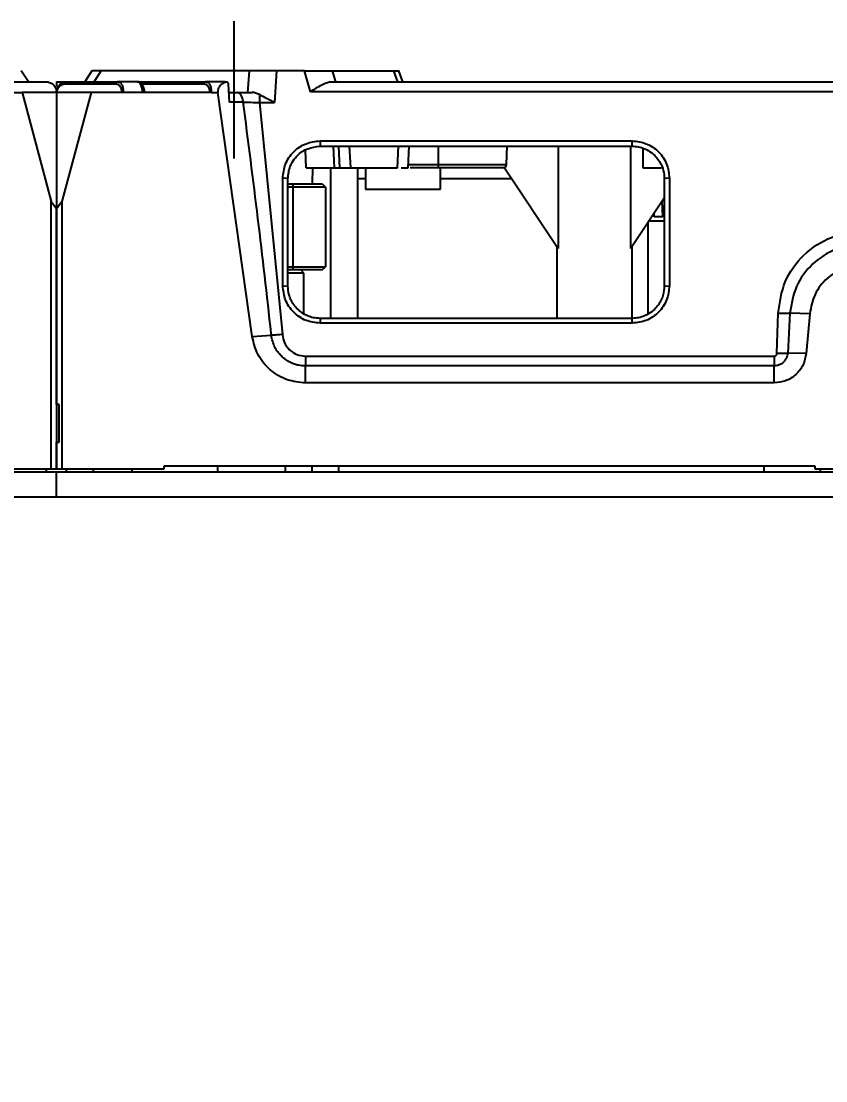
# Model space of a CAD drawing. Header units: millimetres. Extents: x 620 to 19791, y 2539 to 6969.
# Drawn here: x 5076.8 to 5151.6, y 3993.5 to 4092 of the extents above; entities that cross this region are included whole.
import ezdxf

# ---------------------------------------------------------------- set-up
doc = ezdxf.new("R2010")
doc.units = ezdxf.units.MM
doc.styles.get("Standard").update_dxf_attribs({"font": 'arial.ttf'})
doc.dimstyles.new('缩小5倍', dxfattribs={"dimtxt": 40, "dimasz": 20, "dimexe": 1, "dimexo": 0.2, "dimgap": 0, "dimtad": 1, "dimtoh": 1, "dimdec": 1, "dimzin": 9, "dimdsep": 46, "dimtxsty": 'Standard', "dimblk": '_FILLED', "dimcen": 0.2, "dimclrd": 256, "dimclre": 256, "dimclrt": 256, "dimadec": 1, "dimazin": 2, "dimtfac": 1, "dimtdec": 1, "dimtofl": 0, "dimtmove": 0, "dimatfit": 3, "dimldrblk": '_FILLED', "dimfxl": 1, "dimtolj": 1, "dimtzin": 0, "dimarcsym": 0})

# ---------------------------------------------------------------- blocks, each defined once
blk = doc.blocks.new('_FILLED')
at = {"color": 0, "linetype": 'ByBlock'}
blk.add_solid([(0, 0), (-1, 0.15), (-1, -0.15)], dxfattribs=at)
blk = doc.blocks.new('*D182')
at = {"lineweight": -2, "transparency": 16777216}
for p, q in [((4780.094, 3825.903), (4780.094, 3930.656)), ((5230.094, 3825.903), (5230.094, 3930.656)), ((4800.094, 3929.656), (5210.094, 3929.656))]:
    blk.add_line(p, q, dxfattribs=at)
at = {"layer": 'Defpoints', "color": 0, "transparency": 16777216}
for p in [(5230.094, 3929.656), (4780.094, 3825.703), (5230.094, 3825.703)]:
    blk.add_point(p, dxfattribs=at)
at = {"lineweight": -2, "transparency": 16777216, "xscale": 20, "yscale": 20, "zscale": 20, "rotation": 180}
blk.add_blockref('_FILLED', (4780.094, 3929.656), dxfattribs=at)
at = {"lineweight": -2, "transparency": 16777216, "xscale": 20, "yscale": 20, "zscale": 20}
blk.add_blockref('_FILLED', (5230.094, 3929.656), dxfattribs=at)
at = {"transparency": 16777216, "insert": (5005.094, 3955.55), "char_height": 40, "attachment_point": 5}
blk.add_mtext('\\A1;450mm [1\'-5 3/4"]', dxfattribs=at)

msp = doc.modelspace()

# ---------------------------------------------------------------- linework, layer by layer
at = {"color": 4}
msp.add_line((5096.59426, 4079.248), (5096.59426, 4092.01192), dxfattribs=at)
at = {"color": 7, "linetype": 'Continuous', "lineweight": 25}
for p, q in [((5077.46799, 4086.38887), (5076.81226, 4087.40596)), ((5083.37627, 4087.40596), (5082.72053, 4086.38887)), ((5098.01827, 4087.38887), (5084.24556, 4087.38887)), ((5097.87754, 4085.38887), (5098.01827, 4087.38887)), ((5100.5463, 4087.38887), (5100.33883, 4084.44118)), ((5103.13616, 4087.38887), (5100.5463, 4087.38887)), ((5103.6899, 4085.44121), (5103.13616, 4087.38887)), ((5106.04055, 4086.38887), (5105.75623, 4087.38887)), ((5105.75623, 4087.38887), (5111.44866, 4087.38887)), ((5111.8233, 4086.38887), (5111.44866, 4087.38887)), ((5112.29206, 4086.38887), (5111.91155, 4087.40454)), ((5074.63368, 4086.38887), (5079.09427, 4086.38887)), ((5080.92558, 4086.18887), (5085.62332, 4086.18887)), ((5081.09426, 4086.38887), (5085.79199, 4086.38887)), ((5085.79199, 4086.38887), (5085.9937, 4086.30717)), ((5087.57053, 4086.38887), (5085.79199, 4086.38887)), ((5087.57053, 4086.38887), (5093.97324, 4086.38887)), ((5093.97324, 4086.38887), (5094.17496, 4086.30717)), ((5095.75174, 4086.38887), (5093.97324, 4086.38887)), ((5095.88906, 4086.35191), (5095.75174, 4086.38887)), ((5096.16804, 4084.48389), (5096.08145, 4086.14791)), ((5105.68098, 4086.38887), (5204.50754, 4086.38887)), ((5073.9966, 4085.38887), (5076.89426, 4085.38887)), ((5076.89426, 4085.38887), (5079.59426, 4075.26387)), ((5080.09426, 4085.38887), (5076.89426, 4085.38887)), ((5080.09426, 4085.38887), (5080.09426, 4074.58887)), ((5083.29427, 4085.38887), (5080.09426, 4085.38887)), ((5083.29427, 4085.38887), (5080.59427, 4075.26387)), ((5086.30165, 4085.38887), (5083.29427, 4085.38887)), ((5088.08018, 4085.38887), (5086.30165, 4085.38887)), ((5094.48289, 4085.38887), (5088.08018, 4085.38887)), ((5094.48289, 4085.38887), (5095.09402, 4085.38885)), ((5098.28393, 4062.69305), (5095.09402, 4085.38885)), ((5096.1207, 4085.38887), (5096.8467, 4085.38887)), ((5097.44499, 4084.49809), (5096.16842, 4084.48398)), ((5098.96303, 4085.19025), (5098.96303, 4084.44121)), ((5206.49863, 4085.44121), (5103.6899, 4085.44121)), ((5098.96303, 4084.44121), (5101.09326, 4062.88536)), ((5098.96303, 4084.44121), (5100.33883, 4084.44118)), ((5104.59476, 4080.88824), (5104.59406, 4080.38887)), ((5104.59476, 4080.88832), (5133.59387, 4080.8883)), ((5133.59437, 4080.38887), (5133.59387, 4080.88822)), ((5103.28559, 4078.38887), (5103.24902, 4080.02848)), ((5104.59406, 4080.38887), (5133.59437, 4080.38887)), ((5105.80389, 4080.38887), (5105.90915, 4078.3804)), ((5106.30388, 4080.38887), (5106.40914, 4078.3804)), ((5107.3039, 4080.38887), (5107.40883, 4078.38647)), ((5111.7797, 4078.38647), (5111.88463, 4080.38887)), ((5112.77936, 4078.3804), (5112.88462, 4080.38887)), ((5121.92977, 4078.6784), (5121.9895, 4080.38887)), ((5126.74017, 4080.38887), (5126.74017, 4070.88887)), ((5133.44837, 4080.38887), (5133.44837, 4070.88887)), ((5134.59427, 4080.2011), (5134.59427, 4078.38557)), ((5115.59428, 4078.38887), (5115.59428, 4078.6784)), ((5103.87168, 4076.88887), (5103.91238, 4078.44298)), ((5105.59426, 4064.38886), (5105.59426, 4078.38888)), ((5105.59426, 4078.38888), (5108.81869, 4078.38888)), ((5108.09426, 4064.38886), (5108.09426, 4078.38888)), ((5108.7981, 4078.38887), (5108.7981, 4076.38503)), ((5115.59428, 4078.38887), (5112.95484, 4078.38887)), ((5115.7981, 4076.38503), (5115.7981, 4078.38887)), ((5121.74017, 4078.38887), (5126.74017, 4070.88887)), ((5101.59428, 4077.38876), (5101.11981, 4077.41207)), ((5101.1199, 4067.41579), (5101.11987, 4077.41208)), ((5101.59423, 4067.38908), (5101.59425, 4077.38876)), ((5101.59425, 4076.88887), (5102.09426, 4076.88887)), ((5102.09426, 4076.58887), (5102.09426, 4076.88887)), ((5102.09426, 4076.88887), (5104.79426, 4076.88887)), ((5104.79426, 4076.88887), (5105.09426, 4076.58887)), ((5108.09426, 4077.38887), (5108.7981, 4077.38887)), ((5115.7981, 4077.38887), (5122.40682, 4077.38887)), ((5137.0687, 4077.4116), (5136.59425, 4077.38877)), ((5136.59428, 4077.38877), (5136.59428, 4067.38887)), ((5137.06864, 4077.4116), (5137.06864, 4067.41552)), ((5102.09426, 4076.58887), (5101.59425, 4076.58887)), ((5102.09426, 4069.18887), (5102.09426, 4076.58887)), ((5105.09426, 4076.58887), (5102.09426, 4076.58887)), ((5105.09426, 4076.58887), (5105.09426, 4069.18887)), ((5079.59426, 4050.38887), (5079.59426, 4075.26387)), ((5079.59426, 4075.26387), (5080.09426, 4074.58887)), ((5080.09426, 4074.58887), (5080.59427, 4075.26387)), ((5080.59427, 4075.26387), (5080.59427, 4050.38887)), ((5133.44837, 4070.88887), (5136.59428, 4075.60774)), ((5080.09426, 4074.58887), (5080.09426, 4050.38887)), ((5080.09426, 4056.38887), (5080.09426, 4074.58887)), ((5135.64433, 4073.83887), (5135.63568, 4074.16983)), ((5136.59425, 4073.83899), (5136.59425, 4073.43887)), ((5135.09427, 4064.8071), (5135.09427, 4073.35772)), ((5136.59428, 4073.43887), (5135.14836, 4073.43887)), ((5126.59426, 4071.10772), (5126.59426, 4064.38886)), ((5133.59425, 4064.38942), (5133.59425, 4071.10772)), ((5101.59425, 4069.18887), (5102.09426, 4069.18887)), ((5102.09426, 4068.88887), (5101.59425, 4068.88887)), ((5102.09426, 4068.88887), (5102.09426, 4069.18887)), ((5102.09426, 4069.18887), (5105.09426, 4069.18887)), ((5104.79426, 4068.88887), (5102.09426, 4068.88887)), ((5103.09426, 4068.58887), (5102.79427, 4068.88887)), ((5104.79426, 4068.88887), (5105.09426, 4069.18887)), ((5103.09426, 4068.58887), (5101.6509, 4068.58887)), ((5103.09426, 4064.80744), (5103.09426, 4068.58887)), ((5101.11983, 4067.41579), (5101.59426, 4067.38908)), ((5136.59425, 4067.38887), (5137.06873, 4067.41552)), ((5147.06783, 4061.15286), (5147.17267, 4064.88749)), ((5148.26901, 4064.86346), (5148.06889, 4061.15511)), ((5150.11329, 4064.82475), (5148.26901, 4064.86346)), ((5150.11332, 4064.82475), (5149.78982, 4061.1274)), ((5104.59415, 4064.38886), (5104.59446, 4063.93919)), ((5133.59449, 4064.38886), (5104.59415, 4064.38886)), ((5133.59396, 4063.93909), (5104.59446, 4063.93912)), ((5133.59396, 4063.93916), (5133.59449, 4064.38886)), ((5103.22523, 4060.88007), (5103.23527, 4059.9674)), ((5103.22523, 4060.88007), (5146.80121, 4060.88007)), ((5146.80121, 4060.88007), (5146.80121, 4059.96739)), ((5149.78982, 4061.1274), (5148.06889, 4061.15511)), ((5103.2352, 4058.38887), (5103.23527, 4059.9674)), ((5146.80124, 4059.96739), (5103.23527, 4059.9674)), ((5146.80124, 4058.38887), (5146.80124, 4059.96739)), ((5146.80124, 4058.38887), (5103.2352, 4058.38887)), ((5080.34427, 4056.38887), (5080.09426, 4056.38887)), ((5080.34427, 4052.88887), (5080.34427, 4056.38887)), ((5080.09426, 4050.38887), (5080.09426, 4052.88887)), ((5080.09426, 4052.88887), (5080.34427, 4052.88887)), ((5080.09426, 4050.08887), (4930.09427, 4050.08887)), ((5070.09427, 4050.38887), (5079.59426, 4050.38887)), ((5079.16426, 4050.08887), (5079.16426, 4050.38887)), ((5079.59426, 4050.38887), (5080.09426, 4050.38887)), ((5080.09426, 4050.38887), (5080.59427, 4050.38887)), ((5080.09426, 4047.78887), (5080.09426, 4050.08887)), ((5230.09426, 4050.08887), (5080.09426, 4050.08887)), ((5080.59427, 4050.38887), (5090.09426, 4050.38887)), ((5081.02427, 4050.08887), (5081.02427, 4050.38887)), ((5083.52427, 4050.08887), (5083.52427, 4050.38887)), ((5087.09426, 4050.38887), (5087.09426, 4050.08887)), ((5090.09426, 4050.68887), (5150.59427, 4050.68887)), ((5090.09426, 4050.38887), (5090.09426, 4050.68887)), ((5095.09426, 4050.08887), (5095.09426, 4050.68887)), ((5101.34427, 4050.68887), (5101.34427, 4050.08887)), ((5103.84427, 4050.08887), (5103.84427, 4050.68887)), ((5106.34426, 4050.08887), (5106.34426, 4050.68887)), ((5145.84426, 4050.68887), (5145.84426, 4050.08887)), ((5150.59427, 4050.68887), (5150.59427, 4050.38887)), ((5150.59427, 4050.38887), (5159.59428, 4050.38887)), ((5151.09427, 4050.38887), (5151.09427, 4050.08887)), ((4930.09427, 4047.78887), (5080.09426, 4047.78887)), ((5080.09426, 4047.78887), (5230.09426, 4047.78887))]:
    msp.add_line(p, q, dxfattribs=at)
at = {"color": 8, "linetype": 'Continuous', "lineweight": 25}
for p, q in [((5083.60086, 4086.38887), (5084.24557, 4087.38887)), ((5087.97559, 4086.18887), (5093.80456, 4086.18887)), ((5115.59428, 4078.6784), (5115.59428, 4080.38887)), ((5112.79501, 4078.6784), (5115.59428, 4078.6784)), ((5115.59428, 4078.6784), (5121.92977, 4078.6784)), ((5136.44407, 4073.83887), (5136.40518, 4075.32408))]:
    msp.add_line(p, q, dxfattribs=at)
at = {"color": 7, "linetype": 'Continuous', "lineweight": 25, "flags": 128}
msp.add_lwpolyline([(5098.28387, 4062.69301), (5099.16889, 4062.75585), (5100.0539, 4062.8187)], dxfattribs=at)
at = {"color": 7, "linetype": 'Continuous', "lineweight": 25}
for centre, radius, start, end in [((5093.99036, 4086.2033), 0.18636, 95.270621, 184.4403327), ((5121.62995, 4078.68887), 0.3, 270, 358)]:
    msp.add_arc(centre, radius, start, end, dxfattribs=at)
for points, knots in [([(5084.24557, 4087.38887), (5084.04972, 4087.38834), (5083.67346, 4087.38732), (5083.38426, 4087.38905), (5083.39835, 4087.38892), (5083.40321, 4087.38887)], [0, 0, 0, 0, 0.41573609, 0.7986763, 1, 1, 1, 1]), ([(5100.5463, 4087.38887), (5100.28068, 4087.38903), (5099.75938, 4087.38934), (5099.04776, 4087.38989), (5098.44529, 4087.3893), (5098.15868, 4087.38901), (5098.01827, 4087.38887)], [0, 0, 0, 0, 0.26474041, 0.51959784, 0.76465447, 1, 1, 1, 1]), ([(5103.13616, 4087.38887), (5103.39929, 4087.38887), (5103.92468, 4087.38887), (5104.65423, 4087.38887), (5105.29961, 4087.38887), (5105.60472, 4087.38887), (5105.75623, 4087.38887)], [0, 0, 0, 0, 0.25415332, 0.50746263, 0.75540988, 1, 1, 1, 1]), ([(5111.44866, 4087.38887), (5111.57479, 4087.38887), (5111.82528, 4087.38887), (5111.95007, 4087.38887), (5111.91448, 4087.38887), (5111.91304, 4087.38887)], [0, 0, 0, 0, 0.49320084, 0.97942101, 1, 1, 1, 1]), ([(5079.09427, 4086.38887), (5079.21186, 4086.37722), (5079.43102, 4086.35552), (5079.73272, 4086.18344), (5079.94446, 4085.94537), (5080.04571, 4085.71349), (5080.08747, 4085.5402), (5080.09195, 4085.44039), (5080.09426, 4085.38887)], [0, 0, 0, 0, 0.28663548, 0.53424497, 0.75948934, 0.86990429, 0.93284885, 1, 1, 1, 1]), ([(5080.09207, 4086.38887), (5080.09208, 4086.38887), (5080.09218, 4086.38887), (5080.09261, 4086.38887), (5080.09404, 4086.38887), (5080.09976, 4086.38887), (5080.12182, 4086.38887), (5080.21019, 4086.38887), (5080.47982, 4086.38887), (5080.73306, 4086.38887), (5080.91925, 4086.38887)], [0, 0, 0, 0, 0.00004009, 0.00041173, 0.00144162, 0.00541003, 0.02087893, 0.08200565, 0.3250467, 1, 1, 1, 1]), ([(5080.09426, 4085.38887), (5080.09711, 4085.44555), (5080.10297, 4085.56193), (5080.15035, 4085.73365), (5080.22765, 4085.89976), (5080.38627, 4086.11811), (5080.67786, 4086.33768), (5080.94448, 4086.37046), (5081.09426, 4086.38887)], [0, 0, 0, 0, 0.08204746, 0.1684593, 0.26806481, 0.38109485, 0.65231002, 1, 1, 1, 1]), ([(5080.09426, 4086.38885), (5080.09426, 4086.38245), (5080.09426, 4086.37019), (5080.09426, 4086.28059), (5080.09426, 4086.15895), (5080.09426, 4086.03465), (5080.09426, 4085.96535), (5080.09426, 4085.93191)], [0, 0, 0, 0, 0.28604543, 0.54834137, 0.78621234, 0.89682023, 1, 1, 1, 1]), ([(5080.11435, 4085.38887), (5080.12259, 4085.4492), (5080.13882, 4085.56792), (5080.21341, 4085.7806), (5080.36901, 4085.98667), (5080.61978, 4086.15722), (5080.81574, 4086.1775), (5080.92558, 4086.18887)], [0, 0, 0, 0, 0.10099663, 0.19875885, 0.40721398, 0.66772598, 1, 1, 1, 1]), ([(5080.92558, 4086.18887), (5080.92812, 4086.21508), (5080.93319, 4086.26749), (5080.9722, 4086.3336), (5081.02795, 4086.37986), (5081.07216, 4086.38586), (5081.09426, 4086.38887)], [0, 0, 0, 0, 0.24999785, 0.50000138, 0.74999405, 1, 1, 1, 1]), ([(5085.79199, 4086.38887), (5085.76988, 4086.38587), (5085.72568, 4086.37986), (5085.66992, 4086.3336), (5085.63091, 4086.2675), (5085.62585, 4086.21508), (5085.62332, 4086.18887)], [0, 0, 0, 0, 0.25001093, 0.49998726, 0.75001002, 1, 1, 1, 1]), ([(5085.62332, 4086.18887), (5085.6977, 4086.17436), (5085.83692, 4086.14721), (5086.00714, 4085.9455), (5086.09425, 4085.71929), (5086.12872, 4085.52898), (5086.13035, 4085.43515), (5086.13115, 4085.38887)], [0, 0, 0, 0, 0.30172111, 0.56472028, 0.79512532, 0.8989365, 1, 1, 1, 1]), ([(5088.08018, 4085.38887), (5088.07826, 4085.45483), (5088.0744, 4085.58784), (5088.04414, 4085.77632), (5087.99648, 4085.9505), (5087.91065, 4086.15308), (5087.76776, 4086.34546), (5087.6371, 4086.37422), (5087.57053, 4086.38887)], [0, 0, 0, 0, 0.11880538, 0.23959145, 0.35697849, 0.48325892, 0.73671189, 1, 1, 1, 1]), ([(5088.27653, 4085.38887), (5088.27272, 4085.45765), (5088.26508, 4085.59565), (5088.21764, 4085.79305), (5088.14805, 4085.96966), (5088.02972, 4086.16598), (5087.84611, 4086.34233), (5087.68293, 4086.37111), (5087.60145, 4086.38548)], [0, 0, 0, 0, 0.12522664, 0.25125626, 0.37731418, 0.50296688, 0.75182454, 1, 1, 1, 1]), ([(5093.80456, 4086.18887), (5093.87894, 4086.17436), (5094.01816, 4086.14721), (5094.1884, 4085.9455), (5094.27549, 4085.71929), (5094.30997, 4085.52898), (5094.31159, 4085.43515), (5094.31239, 4085.38887)], [0, 0, 0, 0, 0.30172064, 0.56472434, 0.79512564, 0.89893665, 1, 1, 1, 1]), ([(5095.88906, 4086.35191), (5095.7538, 4086.30897), (5095.51482, 4086.23312), (5095.27327, 4086.01913), (5095.15601, 4085.82672), (5095.10408, 4085.68329), (5095.08107, 4085.53533), (5095.08969, 4085.43787), (5095.09402, 4085.38885)], [0, 0, 0, 0, 0.34054278, 0.60165551, 0.71288783, 0.81536704, 0.90712633, 1, 1, 1, 1]), ([(5096.03242, 4086.28956), (5096.02325, 4086.30032), (5096.00482, 4086.32195), (5095.97087, 4086.34342), (5095.93142, 4086.3567), (5095.90408, 4086.3536), (5095.88906, 4086.35189)], [0, 0, 0, 0, 0.233488417, 0.469097222, 0.708192868, 1, 1, 1, 1]), ([(5096.08145, 4086.14791), (5096.07815, 4086.17449), (5096.07171, 4086.22642), (5096.04531, 4086.26885), (5096.03242, 4086.28956)], [0, 0, 0, 0, 0.51198623, 1, 1, 1, 1]), ([(5103.6899, 4085.44121), (5103.87085, 4085.55989), (5104.22872, 4085.79462), (5104.76117, 4086.10523), (5105.2551, 4086.33706), (5105.54721, 4086.37259), (5105.68098, 4086.38887)], [0, 0, 0, 0, 0.25923963, 0.51272616, 0.77684742, 1, 1, 1, 1]), ([(5097.44499, 4084.49809), (5097.42774, 4084.61628), (5097.39321, 4084.85279), (5097.25224, 4085.14043), (5097.06459, 4085.3415), (5096.91929, 4085.37251), (5096.84668, 4085.38801)], [0, 0, 0, 0, 0.24987211, 0.50002287, 0.75013859, 1, 1, 1, 1]), ([(5096.8467, 4085.38887), (5097.06751, 4085.38887), (5097.50915, 4085.38887), (5098.02288, 4085.38887), (5098.27974, 4085.38887)], [0, 0, 0, 0, 0.49999732, 1, 1, 1, 1]), ([(5100.0539, 4062.8187), (5100.0539, 4062.81871), (5100.05386, 4062.81879), (5100.05378, 4062.81963), (5100.0536, 4062.82104), (5100.05338, 4062.82324), (5100.05171, 4062.83673), (5100.04605, 4062.89188), (5099.67566, 4066.51295), (5098.83021, 4073.72329), (5097.90883, 4080.88721), (5097.44444, 4084.49799)], [0, 0, 0, 0, 0.00000205, 0.00001627, 0.0001707, 0.00024608, 0.00033302, 0.00202823, 0.00788021, 0.49994821, 1, 1, 1, 1]), ([(5097.44533, 4084.49815), (5097.67773, 4084.49082), (5098.14296, 4084.47615), (5098.68951, 4084.45286), (5098.96303, 4084.44121)], [0, 0, 0, 0, 0.49954028, 1, 1, 1, 1]), ([(5098.96303, 4085.19025), (5098.83813, 4085.24557), (5098.60012, 4085.35099), (5098.38294, 4085.37667), (5098.27974, 4085.38887)], [0, 0, 0, 0, 0.52479972, 1, 1, 1, 1]), ([(5098.96303, 4085.19025), (5099.17328, 4085.08895), (5099.62234, 4084.87259), (5100.09008, 4084.59095), (5100.33883, 4084.44118)], [0, 0, 0, 0, 0.46820692, 1, 1, 1, 1]), ([(5101.11987, 4077.41208), (5101.17209, 4077.86003), (5101.27799, 4078.76842), (5102.07576, 4079.92895), (5103.23647, 4080.72804), (5104.14609, 4080.83538), (5104.59476, 4080.88832)], [0, 0, 0, 0, 0.246541412, 0.499959825, 0.75335551, 1, 1, 1, 1]), ([(5133.59387, 4080.8883), (5134.04247, 4080.83537), (5134.952, 4080.72805), (5136.11268, 4079.92906), (5136.91051, 4078.76836), (5137.01641, 4077.85976), (5137.06864, 4077.4116)], [0, 0, 0, 0, 0.24659198, 0.49995993, 0.75336208, 1, 1, 1, 1]), ([(5101.59426, 4077.38876), (5101.63812, 4077.78212), (5101.70947, 4078.42198), (5102.11427, 4079.10984), (5102.62379, 4079.70109), (5103.41779, 4080.25501), (5104.2023, 4080.34429), (5104.59406, 4080.38887)], [0, 0, 0, 0, 0.25018943, 0.40697705, 0.50114519, 0.75088493, 1, 1, 1, 1]), ([(5133.59437, 4080.38887), (5133.7837, 4080.37838), (5134.19206, 4080.35575), (5134.79889, 4080.16153), (5135.36228, 4079.84088), (5135.94696, 4079.31511), (5136.38301, 4078.61224), (5136.57471, 4077.8943), (5136.58934, 4077.51621), (5136.59428, 4077.38877)], [0, 0, 0, 0, 0.12057607, 0.26007883, 0.40174331, 0.53129519, 0.75856997, 0.91862929, 1, 1, 1, 1]), ([(5103.28559, 4078.38887), (5103.34867, 4078.38887), (5103.47483, 4078.38887), (5104.04393, 4078.38887), (5104.84645, 4078.38887), (5105.56932, 4078.38887), (5105.93076, 4078.38887)], [0, 0, 0, 0, 0.24999867, 0.50000049, 0.75000006, 1, 1, 1, 1]), ([(5105.93734, 4078.38887), (5105.93414, 4078.38887), (5105.92527, 4078.38887), (5106.09607, 4078.38887), (5106.33173, 4078.38887), (5106.40873, 4078.38887)], [0, 0, 0, 0, 0.275667657, 0.763326118, 1, 1, 1, 1]), ([(5106.40873, 4078.38887), (5106.44259, 4078.38887), (5106.49643, 4078.38887), (5106.90652, 4078.38887), (5107.05871, 4078.38887)], [0, 0, 0, 0, 0.62887726, 1, 1, 1, 1]), ([(5107.40871, 4078.38887), (5107.44156, 4078.38887), (5107.50726, 4078.38887), (5108.01266, 4078.38887), (5108.7351, 4078.38887), (5109.59427, 4078.38887), (5110.45343, 4078.38887), (5111.17587, 4078.38887), (5111.68127, 4078.38887), (5111.74697, 4078.38887), (5111.77982, 4078.38887)], [0, 0, 0, 0, 0.12499897, 0.25, 0.37500103, 0.5, 0.62499897, 0.75, 0.87500103, 1, 1, 1, 1]), ([(5112.12982, 4078.38887), (5112.28201, 4078.38887), (5112.69211, 4078.38887), (5112.74595, 4078.38887), (5112.77981, 4078.38887)], [0, 0, 0, 0, 0.37112274, 1, 1, 1, 1]), ([(5121.62996, 4078.38887), (5121.54933, 4078.38887), (5121.4253, 4078.38887), (5120.67266, 4078.38887), (5119.8937, 4078.38887), (5118.92674, 4078.38887), (5117.52154, 4078.38887), (5116.35354, 4078.38887), (5115.59428, 4078.38887)], [0, 0, 0, 0, 0.23945714, 0.36836246, 0.50000071, 0.63163996, 0.76054316, 1, 1, 1, 1]), ([(5134.59427, 4078.38887), (5134.6404, 4078.38887), (5134.73266, 4078.38887), (5135.38265, 4078.38887), (5136.02506, 4078.38887), (5136.32492, 4078.38887)], [0, 0, 0, 0, 0.34777754, 0.69555707, 1, 1, 1, 1]), ([(5108.7981, 4076.38887), (5108.85071, 4076.38887), (5108.95594, 4076.38887), (5109.76531, 4076.38887), (5110.92221, 4076.38887), (5112.2981, 4076.38887), (5113.67399, 4076.38887), (5114.83091, 4076.38887), (5115.64025, 4076.38887), (5115.74548, 4076.38887), (5115.7981, 4076.38887)], [0, 0, 0, 0, 0.1250003, 0.25000054, 0.37499963, 0.50000096, 0.62499962, 0.75000097, 0.8749997, 1, 1, 1, 1]), ([(5136.44407, 4073.83887), (5136.38496, 4073.83887), (5136.27091, 4073.83887), (5136.06909, 4073.83887), (5135.86897, 4073.83887), (5135.71821, 4073.83887), (5135.65281, 4073.83887), (5135.64723, 4073.83887), (5135.64433, 4073.83887)], [0, 0, 0, 0, 0.14091843, 0.2718506, 0.4999953, 0.72813, 0.8588483, 1, 1, 1, 1]), ([(5147.17267, 4064.88749), (5147.31931, 4065.87631), (5147.61565, 4067.87471), (5149.45261, 4070.40793), (5152.05106, 4072.10202), (5155.11606, 4072.68337), (5158.17503, 4072.08565), (5160.7617, 4070.38198), (5162.57843, 4067.85409), (5162.8713, 4065.86782), (5163.01585, 4064.88742)], [0, 0, 0, 0, 0.122940599, 0.248463048, 0.375336909, 0.500774349, 0.626500575, 0.75301475, 0.87809161, 1, 1, 1, 1]), ([(5161.91951, 4064.86346), (5161.77577, 4065.72231), (5161.4888, 4067.43686), (5159.88398, 4069.56683), (5157.67716, 4070.97372), (5155.09427, 4071.46374), (5152.51137, 4070.97373), (5150.30454, 4069.56684), (5148.69973, 4067.43686), (5148.41274, 4065.72232), (5148.26898, 4064.86346)], [0, 0, 0, 0, 0.12554101, 0.25061974, 0.37538702, 0.49999905, 0.62461246, 0.74937965, 0.8744582, 1, 1, 1, 1]), ([(5160.07523, 4064.82476), (5159.9527, 4065.43969), (5159.7084, 4066.66581), (5158.53007, 4068.17189), (5156.93925, 4069.15979), (5155.09428, 4069.50331), (5153.2493, 4069.15979), (5151.65849, 4068.17188), (5150.48011, 4066.66582), (5150.23583, 4065.43968), (5150.11332, 4064.82475)], [0, 0, 0, 0, 0.1260647, 0.25136494, 0.37584076, 0.49999922, 0.62415768, 0.74863349, 0.87393505, 1, 1, 1, 1]), ([(5104.59446, 4063.93912), (5104.14582, 4063.99198), (5103.23626, 4064.09916), (5102.07585, 4064.89845), (5101.27798, 4066.05899), (5101.17212, 4066.96759), (5101.1199, 4067.41579)], [0, 0, 0, 0, 0.24661017, 0.49996098, 0.75333883, 1, 1, 1, 1]), ([(5104.59415, 4064.38887), (5104.38732, 4064.40123), (5103.98717, 4064.42513), (5103.40968, 4064.61271), (5102.86714, 4064.9083), (5102.27382, 4065.42061), (5101.93158, 4065.95487), (5101.76018, 4066.39985), (5101.63905, 4066.77063), (5101.61379, 4067.1194), (5101.59426, 4067.38908)], [0, 0, 0, 0, 0.13165654, 0.25471103, 0.38362277, 0.52360941, 0.75153467, 0.77805084, 0.82837729, 1, 1, 1, 1]), ([(5137.06864, 4067.41552), (5137.01645, 4066.96745), (5136.91064, 4066.059), (5136.1128, 4064.89858), (5134.95236, 4064.09919), (5134.04269, 4063.99198), (5133.59396, 4063.93909)], [0, 0, 0, 0, 0.24659535, 0.49996581, 0.75333826, 1, 1, 1, 1]), ([(5136.59428, 4067.38887), (5136.57504, 4067.12178), (5136.54994, 4066.77324), (5136.42787, 4066.39785), (5136.25324, 4065.94758), (5135.90769, 4065.41289), (5135.31586, 4064.90483), (5134.77513, 4064.61123), (5134.19948, 4064.42485), (5133.80019, 4064.4011), (5133.59449, 4064.38887)], [0, 0, 0, 0, 0.17000309, 0.2218406, 0.25142459, 0.47866842, 0.61770939, 0.74582605, 0.8690567, 1, 1, 1, 1]), ([(5147.17267, 4064.88749), (5147.36288, 4064.88162), (5147.74277, 4064.86989), (5148.09374, 4064.8656), (5148.26898, 4064.86346)], [0, 0, 0, 0, 0.50070113, 1, 1, 1, 1]), ([(5101.09326, 4062.88536), (5100.91391, 4062.8726), (5100.55521, 4062.84709), (5100.22108, 4062.82832), (5100.05401, 4062.81893)], [0, 0, 0, 0, 0.49998959, 1, 1, 1, 1]), ([(5103.23527, 4059.96741), (5103.02138, 4059.97958), (5102.73834, 4059.99569), (5102.34185, 4060.0915), (5101.80088, 4060.26453), (5101.37223, 4060.54698), (5101.09102, 4060.79883), (5101.08038, 4060.80838), (5101.04219, 4060.84297), (5100.7659, 4061.10528), (5100.29063, 4061.72557), (5100.13668, 4062.43693), (5100.05401, 4062.81893)], [0, 0, 0, 0, 0.13744578, 0.1818757, 0.26226208, 0.50265432, 0.50298066, 0.50537054, 0.51185991, 0.53616025, 0.75092131, 1, 1, 1, 1]), ([(5101.09326, 4062.88536), (5101.14049, 4062.62178), (5101.23524, 4062.09295), (5101.72979, 4061.43595), (5102.41579, 4060.97346), (5102.95522, 4060.91122), (5103.22523, 4060.88007)], [0, 0, 0, 0, 0.24812595, 0.49783823, 0.74864099, 1, 1, 1, 1]), ([(5103.2352, 4058.38887), (5102.65811, 4058.44715), (5101.46493, 4058.56765), (5099.88714, 4059.53738), (5098.70731, 4060.96488), (5098.42194, 4062.12969), (5098.28393, 4062.69305)], [0, 0, 0, 0, 0.24182621, 0.49999972, 0.7581738, 1, 1, 1, 1]), ([(5146.80121, 4060.88007), (5146.83528, 4060.88358), (5146.90371, 4060.89063), (5146.99093, 4060.95167), (5147.0424, 4061.02447), (5147.06592, 4061.0947), (5147.06718, 4061.13331), (5147.06783, 4061.15286)], [0, 0, 0, 0, 0.239412619, 0.480918571, 0.726932335, 0.861777824, 1, 1, 1, 1]), ([(5148.06889, 4061.15511), (5148.04025, 4060.99711), (5147.98304, 4060.6815), (5147.68901, 4060.2895), (5147.27882, 4060.02193), (5146.96049, 4059.98557), (5146.80124, 4059.96739)], [0, 0, 0, 0, 0.25047812, 0.50035685, 0.75005555, 1, 1, 1, 1]), ([(5149.78982, 4061.1274), (5149.7165, 4060.76204), (5149.56857, 4060.02494), (5148.86044, 4059.11668), (5147.89677, 4058.50662), (5147.16103, 4058.42754), (5146.80124, 4058.38887)], [0, 0, 0, 0, 0.2497288, 0.50381325, 0.75735421, 1, 1, 1, 1]), ([(5147.06783, 4061.15286), (5147.24009, 4061.15532), (5147.58464, 4061.16023), (5147.90746, 4061.15682), (5148.06889, 4061.15511)], [0, 0, 0, 0, 0.49995385, 1, 1, 1, 1])]:
    msp.add_open_spline(points, degree=3, knots=knots, dxfattribs=at)
at = {"color": 8, "linetype": 'Continuous', "lineweight": 25}
for points, knots in [([(5085.9937, 4086.30717), (5086.04882, 4086.24727), (5086.13459, 4086.15406), (5086.21826, 4085.94604), (5086.26737, 4085.76842), (5086.29666, 4085.58107), (5086.29998, 4085.45339), (5086.30165, 4085.38887)], [0, 0, 0, 0, 0.33064021, 0.51456968, 0.6841212, 0.84039343, 1, 1, 1, 1]), ([(5094.17496, 4086.30717), (5094.23006, 4086.24727), (5094.31582, 4086.15405), (5094.39952, 4085.94605), (5094.44862, 4085.76843), (5094.47792, 4085.58107), (5094.48123, 4085.45339), (5094.48289, 4085.38887)], [0, 0, 0, 0, 0.33063591, 0.51456853, 0.68411684, 0.84039147, 1, 1, 1, 1])]:
    msp.add_open_spline(points, degree=3, knots=knots, dxfattribs=at)

# ---------------------------------------------------------------- dimensions: what is measured, and where the dimension line sits
dim = msp.add_linear_dim(base=(5230.09426, 3929.656), p1=(4780.09426, 3825.70281), p2=(5230.09426, 3825.70281), dimstyle='缩小5倍', override={"dimpost": 'mm'})
dim.commit()
dim.dimension.update_dxf_attribs({"geometry": '*D182', "text_midpoint": (5005.09426, 3929.656), "dimtype": 160})

doc.saveas('drawing.dxf')
